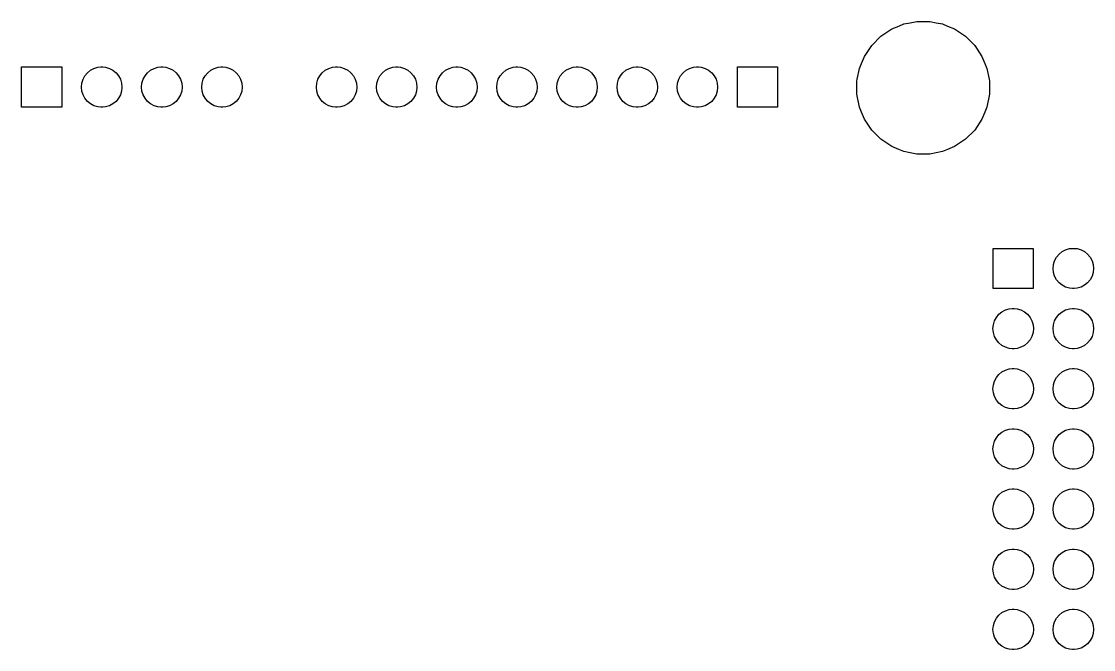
# Model space of a CAD drawing. Extents: x 91.8 to 190.2, y -113.8 to -60.
# Drawn here: x 143 to 188.28, y -86.5 to -59.98 of the extents above; entities that cross this region are included whole.
import ezdxf

# ---------------------------------------------------------------- set-up
doc = ezdxf.new("R2010")
doc.units = 0
doc.header["$MEASUREMENT"] = 0
doc.layers.add('BLACK', color=7, linetype='CONTINUOUS')

msp = doc.modelspace()

# ---------------------------------------------------------------- linework, layer by layer
at = {"layer": 'BLACK', "linetype": 'CONTINUOUS'}
for p, q in [((179.764, -60.2987), (180.062, -60.175)), ((180.062, -60.175), (180.273, -60.0876)), ((180.273, -60.0876), (180.544, -60.0338)), ((180.544, -60.0338), (180.814, -59.98)), ((180.814, -59.98), (181.366, -59.98)), ((181.366, -59.98), (181.636, -60.0338)), ((181.636, -60.0338), (181.907, -60.0876)), ((181.907, -60.0876), (182.118, -60.175)), ((182.118, -60.175), (182.416, -60.2987)), ((178.915, -60.9951), (179.305, -60.6051)), ((179.305, -60.6051), (179.764, -60.2987)), ((182.416, -60.2987), (182.875, -60.6051)), ((182.875, -60.6051), (183.265, -60.9951)), ((178.609, -61.4537), (178.915, -60.9951)), ((183.265, -60.9951), (183.571, -61.4537)), ((178.485, -61.7522), (178.609, -61.4537)), ((183.571, -61.4537), (183.695, -61.7522)), ((143, -63.6), (143, -61.9)), ((143, -61.9), (144.7, -61.9)), ((144.7, -61.9), (144.7, -63.6)), ((145.915, -62.0398), (146.063, -61.9609)), ((146.063, -61.9609), (146.223, -61.9123)), ((146.223, -61.9123), (146.348, -61.9)), ((146.348, -61.9), (146.432, -61.9)), ((146.432, -61.9), (146.557, -61.9123)), ((146.557, -61.9123), (146.717, -61.9609)), ((146.717, -61.9609), (146.865, -62.0398)), ((148.455, -62.0398), (148.603, -61.9609)), ((148.603, -61.9609), (148.763, -61.9123)), ((148.763, -61.9123), (148.888, -61.9)), ((148.888, -61.9), (148.972, -61.9)), ((148.972, -61.9), (149.097, -61.9123)), ((149.097, -61.9123), (149.257, -61.9609)), ((149.257, -61.9609), (149.405, -62.0398)), ((150.995, -62.0398), (151.143, -61.9609)), ((151.143, -61.9609), (151.303, -61.9123)), ((151.303, -61.9123), (151.428, -61.9)), ((151.428, -61.9), (151.512, -61.9)), ((151.512, -61.9), (151.637, -61.9123)), ((151.637, -61.9123), (151.797, -61.9609)), ((151.797, -61.9609), (151.945, -62.0398)), ((155.835, -62.0398), (155.983, -61.9609)), ((155.983, -61.9609), (156.143, -61.9123)), ((156.143, -61.9123), (156.268, -61.9)), ((156.268, -61.9), (156.352, -61.9)), ((156.352, -61.9), (156.477, -61.9123)), ((156.477, -61.9123), (156.637, -61.9609)), ((156.637, -61.9609), (156.785, -62.0398)), ((158.375, -62.0398), (158.523, -61.9609)), ((158.523, -61.9609), (158.683, -61.9123)), ((158.683, -61.9123), (158.808, -61.9)), ((158.808, -61.9), (158.892, -61.9)), ((158.892, -61.9), (159.017, -61.9123)), ((159.017, -61.9123), (159.177, -61.9609)), ((159.177, -61.9609), (159.325, -62.0398)), ((160.915, -62.0398), (161.063, -61.9609)), ((161.063, -61.9609), (161.223, -61.9123)), ((161.223, -61.9123), (161.348, -61.9)), ((161.348, -61.9), (161.432, -61.9)), ((161.432, -61.9), (161.557, -61.9123)), ((161.557, -61.9123), (161.717, -61.9609)), ((161.717, -61.9609), (161.865, -62.0398)), ((163.455, -62.0398), (163.603, -61.9609)), ((163.603, -61.9609), (163.763, -61.9123)), ((163.763, -61.9123), (163.888, -61.9)), ((163.888, -61.9), (163.972, -61.9)), ((163.972, -61.9), (164.097, -61.9123)), ((164.097, -61.9123), (164.257, -61.9609)), ((164.257, -61.9609), (164.405, -62.0398)), ((165.995, -62.0398), (166.143, -61.9609)), ((166.143, -61.9609), (166.303, -61.9123)), ((166.303, -61.9123), (166.428, -61.9)), ((166.428, -61.9), (166.512, -61.9)), ((166.512, -61.9), (166.637, -61.9123)), ((166.637, -61.9123), (166.797, -61.9609)), ((166.797, -61.9609), (166.945, -62.0398)), ((168.535, -62.0398), (168.683, -61.9609)), ((168.683, -61.9609), (168.843, -61.9123)), ((168.843, -61.9123), (168.968, -61.9)), ((168.968, -61.9), (169.052, -61.9)), ((169.052, -61.9), (169.177, -61.9123)), ((169.177, -61.9123), (169.337, -61.9609)), ((169.337, -61.9609), (169.485, -62.0398)), ((171.075, -62.0398), (171.223, -61.9609)), ((171.223, -61.9609), (171.383, -61.9123)), ((171.383, -61.9123), (171.508, -61.9)), ((171.508, -61.9), (171.592, -61.9)), ((171.592, -61.9), (171.717, -61.9123)), ((171.717, -61.9123), (171.877, -61.9609)), ((171.877, -61.9609), (172.025, -62.0398)), ((173.24, -63.6), (173.24, -61.9)), ((173.24, -61.9), (174.94, -61.9)), ((174.94, -61.9), (174.94, -63.6)), ((178.306, -62.4231), (178.398, -61.9633)), ((178.398, -61.9633), (178.399, -61.9609)), ((178.399, -61.9609), (178.485, -61.7522)), ((183.695, -61.7522), (183.781, -61.9609)), ((183.781, -61.9609), (183.782, -61.9633)), ((183.782, -61.9633), (183.874, -62.4231)), ((145.552, -62.5834), (145.601, -62.4231)), ((145.601, -62.4231), (145.68, -62.2755)), ((145.68, -62.2755), (145.786, -62.1461)), ((145.786, -62.1461), (145.915, -62.0398)), ((146.865, -62.0398), (146.994, -62.1461)), ((146.994, -62.1461), (147.1, -62.2755)), ((147.1, -62.2755), (147.179, -62.4231)), ((147.179, -62.4231), (147.228, -62.5834)), ((148.092, -62.5834), (148.141, -62.4231)), ((148.141, -62.4231), (148.22, -62.2755)), ((148.22, -62.2755), (148.326, -62.1461)), ((148.326, -62.1461), (148.455, -62.0398)), ((149.405, -62.0398), (149.534, -62.1461)), ((149.534, -62.1461), (149.64, -62.2755)), ((149.64, -62.2755), (149.719, -62.4231)), ((149.719, -62.4231), (149.768, -62.5834)), ((150.632, -62.5834), (150.681, -62.4231)), ((150.681, -62.4231), (150.76, -62.2755)), ((150.76, -62.2755), (150.866, -62.1461)), ((150.866, -62.1461), (150.995, -62.0398)), ((151.945, -62.0398), (152.074, -62.1461)), ((152.074, -62.1461), (152.18, -62.2755)), ((152.18, -62.2755), (152.259, -62.4231)), ((152.259, -62.4231), (152.308, -62.5834)), ((155.472, -62.5834), (155.521, -62.4231)), ((155.521, -62.4231), (155.6, -62.2755)), ((155.6, -62.2755), (155.706, -62.1461)), ((155.706, -62.1461), (155.835, -62.0398)), ((156.785, -62.0398), (156.914, -62.1461)), ((156.914, -62.1461), (157.02, -62.2755)), ((157.02, -62.2755), (157.099, -62.4231)), ((157.099, -62.4231), (157.148, -62.5834)), ((158.012, -62.5834), (158.061, -62.4231)), ((158.061, -62.4231), (158.14, -62.2755)), ((158.14, -62.2755), (158.246, -62.1461)), ((158.246, -62.1461), (158.375, -62.0398)), ((159.325, -62.0398), (159.454, -62.1461)), ((159.454, -62.1461), (159.56, -62.2755)), ((159.56, -62.2755), (159.639, -62.4231)), ((159.639, -62.4231), (159.688, -62.5834)), ((160.552, -62.5834), (160.601, -62.4231)), ((160.601, -62.4231), (160.68, -62.2755)), ((160.68, -62.2755), (160.786, -62.1461)), ((160.786, -62.1461), (160.915, -62.0398)), ((161.865, -62.0398), (161.994, -62.1461)), ((161.994, -62.1461), (162.1, -62.2755)), ((162.1, -62.2755), (162.179, -62.4231)), ((162.179, -62.4231), (162.228, -62.5834)), ((163.092, -62.5834), (163.141, -62.4231)), ((163.141, -62.4231), (163.22, -62.2755)), ((163.22, -62.2755), (163.326, -62.1461)), ((163.326, -62.1461), (163.455, -62.0398)), ((164.405, -62.0398), (164.534, -62.1461)), ((164.534, -62.1461), (164.64, -62.2755)), ((164.64, -62.2755), (164.719, -62.4231)), ((164.719, -62.4231), (164.768, -62.5834)), ((165.632, -62.5834), (165.681, -62.4231)), ((165.681, -62.4231), (165.76, -62.2755)), ((165.76, -62.2755), (165.866, -62.1461)), ((165.866, -62.1461), (165.995, -62.0398)), ((166.945, -62.0398), (167.074, -62.1461)), ((167.074, -62.1461), (167.18, -62.2755)), ((167.18, -62.2755), (167.259, -62.4231)), ((167.259, -62.4231), (167.308, -62.5834)), ((168.172, -62.5834), (168.221, -62.4231)), ((168.221, -62.4231), (168.3, -62.2755)), ((168.3, -62.2755), (168.406, -62.1461)), ((168.406, -62.1461), (168.535, -62.0398)), ((169.485, -62.0398), (169.614, -62.1461)), ((169.614, -62.1461), (169.72, -62.2755)), ((169.72, -62.2755), (169.799, -62.4231)), ((169.799, -62.4231), (169.848, -62.5834)), ((170.712, -62.5834), (170.761, -62.4231)), ((170.761, -62.4231), (170.84, -62.2755)), ((170.84, -62.2755), (170.946, -62.1461)), ((170.946, -62.1461), (171.075, -62.0398)), ((172.025, -62.0398), (172.154, -62.1461)), ((172.154, -62.1461), (172.26, -62.2755)), ((172.26, -62.2755), (172.339, -62.4231)), ((172.339, -62.4231), (172.388, -62.5834)), ((178.29, -62.5042), (178.306, -62.4231)), ((183.874, -62.4231), (183.89, -62.5042)), ((145.536, -62.75), (145.552, -62.5834)), ((145.552, -62.9166), (145.536, -62.75)), ((145.601, -63.0769), (145.552, -62.9166)), ((147.228, -62.9166), (147.179, -63.0769)), ((147.228, -62.5834), (147.244, -62.75)), ((147.244, -62.75), (147.228, -62.9166)), ((148.076, -62.75), (148.092, -62.5834)), ((148.092, -62.9166), (148.076, -62.75)), ((148.141, -63.0769), (148.092, -62.9166)), ((149.768, -62.9166), (149.719, -63.0769)), ((149.768, -62.5834), (149.784, -62.75)), ((149.784, -62.75), (149.768, -62.9166)), ((150.616, -62.75), (150.632, -62.5834)), ((150.632, -62.9166), (150.616, -62.75)), ((150.681, -63.0769), (150.632, -62.9166)), ((152.308, -62.9166), (152.259, -63.0769)), ((152.308, -62.5834), (152.324, -62.75)), ((152.324, -62.75), (152.308, -62.9166)), ((155.456, -62.75), (155.472, -62.5834)), ((155.472, -62.9166), (155.456, -62.75)), ((155.521, -63.0769), (155.472, -62.9166)), ((157.148, -62.9166), (157.099, -63.0769)), ((157.148, -62.5834), (157.164, -62.75)), ((157.164, -62.75), (157.148, -62.9166)), ((157.996, -62.75), (158.012, -62.5834)), ((158.012, -62.9166), (157.996, -62.75)), ((158.061, -63.0769), (158.012, -62.9166)), ((159.688, -62.9166), (159.639, -63.0769)), ((159.688, -62.5834), (159.704, -62.75)), ((159.704, -62.75), (159.688, -62.9166)), ((160.536, -62.75), (160.552, -62.5834)), ((160.552, -62.9166), (160.536, -62.75)), ((160.601, -63.0769), (160.552, -62.9166)), ((162.228, -62.9166), (162.179, -63.0769)), ((162.228, -62.5834), (162.244, -62.75)), ((162.244, -62.75), (162.228, -62.9166)), ((163.076, -62.75), (163.092, -62.5834)), ((163.092, -62.9166), (163.076, -62.75)), ((163.141, -63.0769), (163.092, -62.9166)), ((164.768, -62.9166), (164.719, -63.0769)), ((164.768, -62.5834), (164.784, -62.75)), ((164.784, -62.75), (164.768, -62.9166)), ((165.616, -62.75), (165.632, -62.5834)), ((165.632, -62.9166), (165.616, -62.75)), ((165.681, -63.0769), (165.632, -62.9166)), ((167.308, -62.9166), (167.259, -63.0769)), ((167.308, -62.5834), (167.324, -62.75)), ((167.324, -62.75), (167.308, -62.9166)), ((168.156, -62.75), (168.172, -62.5834)), ((168.172, -62.9166), (168.156, -62.75)), ((168.221, -63.0769), (168.172, -62.9166)), ((169.848, -62.9166), (169.799, -63.0769)), ((169.848, -62.5834), (169.864, -62.75)), ((169.864, -62.75), (169.848, -62.9166)), ((170.696, -62.75), (170.712, -62.5834)), ((170.712, -62.9166), (170.696, -62.75)), ((170.761, -63.0769), (170.712, -62.9166)), ((172.388, -62.9166), (172.339, -63.0769)), ((172.388, -62.5834), (172.404, -62.75)), ((172.404, -62.75), (172.388, -62.9166)), ((178.29, -63.0558), (178.29, -62.5042)), ((183.89, -62.5042), (183.89, -63.0558)), ((145.68, -63.2245), (145.601, -63.0769)), ((145.786, -63.3539), (145.68, -63.2245)), ((145.915, -63.4602), (145.786, -63.3539)), ((146.994, -63.3539), (146.865, -63.4602)), ((147.1, -63.2245), (146.994, -63.3539)), ((147.179, -63.0769), (147.1, -63.2245)), ((148.22, -63.2245), (148.141, -63.0769)), ((148.326, -63.3539), (148.22, -63.2245)), ((148.455, -63.4602), (148.326, -63.3539)), ((149.534, -63.3539), (149.405, -63.4602)), ((149.64, -63.2245), (149.534, -63.3539)), ((149.719, -63.0769), (149.64, -63.2245)), ((150.76, -63.2245), (150.681, -63.0769)), ((150.866, -63.3539), (150.76, -63.2245)), ((150.995, -63.4602), (150.866, -63.3539)), ((152.074, -63.3539), (151.945, -63.4602)), ((152.18, -63.2245), (152.074, -63.3539)), ((152.259, -63.0769), (152.18, -63.2245)), ((155.6, -63.2245), (155.521, -63.0769)), ((155.706, -63.3539), (155.6, -63.2245)), ((155.835, -63.4602), (155.706, -63.3539)), ((156.914, -63.3539), (156.785, -63.4602)), ((157.02, -63.2245), (156.914, -63.3539)), ((157.099, -63.0769), (157.02, -63.2245)), ((158.14, -63.2245), (158.061, -63.0769)), ((158.246, -63.3539), (158.14, -63.2245)), ((158.375, -63.4602), (158.246, -63.3539)), ((159.454, -63.3539), (159.325, -63.4602)), ((159.56, -63.2245), (159.454, -63.3539)), ((159.639, -63.0769), (159.56, -63.2245)), ((160.68, -63.2245), (160.601, -63.0769)), ((160.786, -63.3539), (160.68, -63.2245)), ((160.915, -63.4602), (160.786, -63.3539)), ((161.994, -63.3539), (161.865, -63.4602)), ((162.1, -63.2245), (161.994, -63.3539)), ((162.179, -63.0769), (162.1, -63.2245)), ((163.22, -63.2245), (163.141, -63.0769)), ((163.326, -63.3539), (163.22, -63.2245)), ((163.455, -63.4602), (163.326, -63.3539)), ((164.534, -63.3539), (164.405, -63.4602)), ((164.64, -63.2245), (164.534, -63.3539)), ((164.719, -63.0769), (164.64, -63.2245)), ((165.76, -63.2245), (165.681, -63.0769)), ((165.866, -63.3539), (165.76, -63.2245)), ((165.995, -63.4602), (165.866, -63.3539)), ((167.074, -63.3539), (166.945, -63.4602)), ((167.18, -63.2245), (167.074, -63.3539)), ((167.259, -63.0769), (167.18, -63.2245)), ((168.3, -63.2245), (168.221, -63.0769)), ((168.406, -63.3539), (168.3, -63.2245)), ((168.535, -63.4602), (168.406, -63.3539)), ((169.614, -63.3539), (169.485, -63.4602)), ((169.72, -63.2245), (169.614, -63.3539)), ((169.799, -63.0769), (169.72, -63.2245)), ((170.84, -63.2245), (170.761, -63.0769)), ((170.946, -63.3539), (170.84, -63.2245)), ((171.075, -63.4602), (170.946, -63.3539)), ((172.154, -63.3539), (172.025, -63.4602)), ((172.26, -63.2245), (172.154, -63.3539)), ((172.339, -63.0769), (172.26, -63.2245)), ((178.398, -63.5967), (178.29, -63.0558)), ((183.89, -63.0558), (183.782, -63.5967)), ((144.7, -63.6), (143, -63.6)), ((146.063, -63.5391), (145.915, -63.4602)), ((146.223, -63.5877), (146.063, -63.5391)), ((146.348, -63.6), (146.223, -63.5877)), ((146.432, -63.6), (146.348, -63.6)), ((146.557, -63.5877), (146.432, -63.6)), ((146.717, -63.5391), (146.557, -63.5877)), ((146.865, -63.4602), (146.717, -63.5391)), ((148.603, -63.5391), (148.455, -63.4602)), ((148.763, -63.5877), (148.603, -63.5391)), ((148.888, -63.6), (148.763, -63.5877)), ((148.972, -63.6), (148.888, -63.6)), ((149.097, -63.5877), (148.972, -63.6)), ((149.257, -63.5391), (149.097, -63.5877)), ((149.405, -63.4602), (149.257, -63.5391)), ((151.143, -63.5391), (150.995, -63.4602)), ((151.303, -63.5877), (151.143, -63.5391)), ((151.428, -63.6), (151.303, -63.5877)), ((151.512, -63.6), (151.428, -63.6)), ((151.637, -63.5877), (151.512, -63.6)), ((151.797, -63.5391), (151.637, -63.5877)), ((151.945, -63.4602), (151.797, -63.5391)), ((155.983, -63.5391), (155.835, -63.4602)), ((156.143, -63.5877), (155.983, -63.5391)), ((156.268, -63.6), (156.143, -63.5877)), ((156.352, -63.6), (156.268, -63.6)), ((156.477, -63.5877), (156.352, -63.6)), ((156.637, -63.5391), (156.477, -63.5877)), ((156.785, -63.4602), (156.637, -63.5391)), ((158.523, -63.5391), (158.375, -63.4602)), ((158.683, -63.5877), (158.523, -63.5391)), ((158.808, -63.6), (158.683, -63.5877)), ((158.892, -63.6), (158.808, -63.6)), ((159.017, -63.5877), (158.892, -63.6)), ((159.177, -63.5391), (159.017, -63.5877)), ((159.325, -63.4602), (159.177, -63.5391)), ((161.063, -63.5391), (160.915, -63.4602)), ((161.223, -63.5877), (161.063, -63.5391)), ((161.348, -63.6), (161.223, -63.5877)), ((161.432, -63.6), (161.348, -63.6)), ((161.557, -63.5877), (161.432, -63.6)), ((161.717, -63.5391), (161.557, -63.5877)), ((161.865, -63.4602), (161.717, -63.5391)), ((163.603, -63.5391), (163.455, -63.4602)), ((163.763, -63.5877), (163.603, -63.5391)), ((163.888, -63.6), (163.763, -63.5877)), ((163.972, -63.6), (163.888, -63.6)), ((164.097, -63.5877), (163.972, -63.6)), ((164.257, -63.5391), (164.097, -63.5877)), ((164.405, -63.4602), (164.257, -63.5391)), ((166.143, -63.5391), (165.995, -63.4602)), ((166.303, -63.5877), (166.143, -63.5391)), ((166.428, -63.6), (166.303, -63.5877)), ((166.512, -63.6), (166.428, -63.6)), ((166.637, -63.5877), (166.512, -63.6)), ((166.797, -63.5391), (166.637, -63.5877)), ((166.945, -63.4602), (166.797, -63.5391)), ((168.683, -63.5391), (168.535, -63.4602)), ((168.843, -63.5877), (168.683, -63.5391)), ((168.968, -63.6), (168.843, -63.5877)), ((169.052, -63.6), (168.968, -63.6)), ((169.177, -63.5877), (169.052, -63.6)), ((169.337, -63.5391), (169.177, -63.5877)), ((169.485, -63.4602), (169.337, -63.5391)), ((171.223, -63.5391), (171.075, -63.4602)), ((171.383, -63.5877), (171.223, -63.5391)), ((171.508, -63.6), (171.383, -63.5877)), ((171.592, -63.6), (171.508, -63.6)), ((171.717, -63.5877), (171.592, -63.6)), ((171.877, -63.5391), (171.717, -63.5877)), ((172.025, -63.4602), (171.877, -63.5391)), ((174.94, -63.6), (173.24, -63.6)), ((178.485, -63.8078), (178.398, -63.5967)), ((178.609, -64.1063), (178.485, -63.8078)), ((183.695, -63.8078), (183.571, -64.1063)), ((183.782, -63.5967), (183.695, -63.8078)), ((178.915, -64.5649), (178.609, -64.1063)), ((183.571, -64.1063), (183.265, -64.5649)), ((179.305, -64.9549), (178.915, -64.5649)), ((183.265, -64.5649), (182.875, -64.9549)), ((179.764, -65.2613), (179.305, -64.9549)), ((182.875, -64.9549), (182.416, -65.2613)), ((180.062, -65.385), (179.764, -65.2613)), ((180.273, -65.4724), (180.062, -65.385)), ((180.544, -65.5262), (180.273, -65.4724)), ((180.814, -65.58), (180.544, -65.5262)), ((181.366, -65.58), (180.814, -65.58)), ((181.636, -65.5262), (181.366, -65.58)), ((181.907, -65.4724), (181.636, -65.5262)), ((182.118, -65.385), (181.907, -65.4724)), ((182.416, -65.2613), (182.118, -65.385)), ((184.04, -71.26), (184.04, -69.56)), ((184.04, -69.56), (185.74, -69.56)), ((185.74, -69.56), (185.74, -71.26)), ((186.826, -69.8061), (186.955, -69.6998)), ((186.955, -69.6998), (187.103, -69.6209)), ((187.103, -69.6209), (187.263, -69.5723)), ((187.263, -69.5723), (187.388, -69.56)), ((187.388, -69.56), (187.472, -69.56)), ((187.472, -69.56), (187.597, -69.5723)), ((187.597, -69.5723), (187.757, -69.6209)), ((187.757, -69.6209), (187.905, -69.6998)), ((187.905, -69.6998), (188.034, -69.8061)), ((186.592, -70.2434), (186.641, -70.0831)), ((186.641, -70.0831), (186.72, -69.9355)), ((186.72, -69.9355), (186.826, -69.8061)), ((188.034, -69.8061), (188.14, -69.9355)), ((188.14, -69.9355), (188.219, -70.0831)), ((188.219, -70.0831), (188.268, -70.2434)), ((186.576, -70.41), (186.592, -70.2434)), ((186.592, -70.5766), (186.576, -70.41)), ((186.641, -70.7369), (186.592, -70.5766)), ((188.268, -70.5766), (188.219, -70.7369)), ((188.268, -70.2434), (188.284, -70.41)), ((188.284, -70.41), (188.268, -70.5766)), ((186.72, -70.8845), (186.641, -70.7369)), ((186.826, -71.0139), (186.72, -70.8845)), ((186.955, -71.1202), (186.826, -71.0139)), ((188.034, -71.0139), (187.905, -71.1202)), ((188.14, -70.8845), (188.034, -71.0139)), ((188.219, -70.7369), (188.14, -70.8845)), ((185.74, -71.26), (184.04, -71.26)), ((187.103, -71.1991), (186.955, -71.1202)), ((187.263, -71.2477), (187.103, -71.1991)), ((187.388, -71.26), (187.263, -71.2477)), ((187.472, -71.26), (187.388, -71.26)), ((187.597, -71.2477), (187.472, -71.26)), ((187.757, -71.1991), (187.597, -71.2477)), ((187.905, -71.1202), (187.757, -71.1991)), ((184.18, -72.4755), (184.286, -72.3461)), ((184.286, -72.3461), (184.415, -72.2398)), ((184.415, -72.2398), (184.563, -72.1609)), ((184.563, -72.1609), (184.723, -72.1123)), ((184.723, -72.1123), (184.848, -72.1)), ((184.848, -72.1), (184.932, -72.1)), ((184.932, -72.1), (185.057, -72.1123)), ((185.057, -72.1123), (185.217, -72.1609)), ((185.217, -72.1609), (185.365, -72.2398)), ((185.365, -72.2398), (185.494, -72.3461)), ((185.494, -72.3461), (185.6, -72.4755)), ((186.72, -72.4755), (186.826, -72.3461)), ((186.826, -72.3461), (186.955, -72.2398)), ((186.955, -72.2398), (187.103, -72.1609)), ((187.103, -72.1609), (187.263, -72.1123)), ((187.263, -72.1123), (187.388, -72.1)), ((187.388, -72.1), (187.472, -72.1)), ((187.472, -72.1), (187.597, -72.1123)), ((187.597, -72.1123), (187.757, -72.1609)), ((187.757, -72.1609), (187.905, -72.2398)), ((187.905, -72.2398), (188.034, -72.3461)), ((188.034, -72.3461), (188.14, -72.4755)), ((184.036, -72.95), (184.052, -72.7834)), ((184.052, -72.7834), (184.101, -72.6231)), ((184.101, -72.6231), (184.18, -72.4755)), ((185.6, -72.4755), (185.679, -72.6231)), ((185.679, -72.6231), (185.728, -72.7834)), ((185.728, -72.7834), (185.744, -72.95)), ((186.576, -72.95), (186.592, -72.7834)), ((186.592, -72.7834), (186.641, -72.6231)), ((186.641, -72.6231), (186.72, -72.4755)), ((188.14, -72.4755), (188.219, -72.6231)), ((188.219, -72.6231), (188.268, -72.7834)), ((188.268, -72.7834), (188.284, -72.95)), ((184.052, -73.1166), (184.036, -72.95)), ((184.101, -73.2769), (184.052, -73.1166)), ((184.18, -73.4245), (184.101, -73.2769)), ((185.679, -73.2769), (185.6, -73.4245)), ((185.728, -73.1166), (185.679, -73.2769)), ((185.744, -72.95), (185.728, -73.1166)), ((186.592, -73.1166), (186.576, -72.95)), ((186.641, -73.2769), (186.592, -73.1166)), ((186.72, -73.4245), (186.641, -73.2769)), ((188.219, -73.2769), (188.14, -73.4245)), ((188.268, -73.1166), (188.219, -73.2769)), ((188.284, -72.95), (188.268, -73.1166)), ((184.286, -73.5539), (184.18, -73.4245)), ((184.415, -73.6602), (184.286, -73.5539)), ((184.563, -73.7391), (184.415, -73.6602)), ((184.723, -73.7877), (184.563, -73.7391)), ((184.848, -73.8), (184.723, -73.7877)), ((184.932, -73.8), (184.848, -73.8)), ((185.057, -73.7877), (184.932, -73.8)), ((185.217, -73.7391), (185.057, -73.7877)), ((185.365, -73.6602), (185.217, -73.7391)), ((185.494, -73.5539), (185.365, -73.6602)), ((185.6, -73.4245), (185.494, -73.5539)), ((186.826, -73.5539), (186.72, -73.4245)), ((186.955, -73.6602), (186.826, -73.5539)), ((187.103, -73.7391), (186.955, -73.6602)), ((187.263, -73.7877), (187.103, -73.7391)), ((187.388, -73.8), (187.263, -73.7877)), ((187.472, -73.8), (187.388, -73.8)), ((187.597, -73.7877), (187.472, -73.8)), ((187.757, -73.7391), (187.597, -73.7877)), ((187.905, -73.6602), (187.757, -73.7391)), ((188.034, -73.5539), (187.905, -73.6602)), ((188.14, -73.4245), (188.034, -73.5539)), ((184.415, -74.7798), (184.563, -74.7009)), ((184.563, -74.7009), (184.723, -74.6523)), ((184.723, -74.6523), (184.848, -74.64)), ((184.848, -74.64), (184.932, -74.64)), ((184.932, -74.64), (185.057, -74.6523)), ((185.057, -74.6523), (185.217, -74.7009)), ((185.217, -74.7009), (185.365, -74.7798)), ((186.955, -74.7798), (187.103, -74.7009)), ((187.103, -74.7009), (187.263, -74.6523)), ((187.263, -74.6523), (187.388, -74.64)), ((187.388, -74.64), (187.472, -74.64)), ((187.472, -74.64), (187.597, -74.6523)), ((187.597, -74.6523), (187.757, -74.7009)), ((187.757, -74.7009), (187.905, -74.7798)), ((184.052, -75.3234), (184.101, -75.1631)), ((184.101, -75.1631), (184.18, -75.0155)), ((184.18, -75.0155), (184.286, -74.8861)), ((184.286, -74.8861), (184.415, -74.7798)), ((185.365, -74.7798), (185.494, -74.8861)), ((185.494, -74.8861), (185.6, -75.0155)), ((185.6, -75.0155), (185.679, -75.1631)), ((185.679, -75.1631), (185.728, -75.3234)), ((186.592, -75.3234), (186.641, -75.1631)), ((186.641, -75.1631), (186.72, -75.0155)), ((186.72, -75.0155), (186.826, -74.8861)), ((186.826, -74.8861), (186.955, -74.7798)), ((187.905, -74.7798), (188.034, -74.8861)), ((188.034, -74.8861), (188.14, -75.0155)), ((188.14, -75.0155), (188.219, -75.1631)), ((188.219, -75.1631), (188.268, -75.3234)), ((184.036, -75.49), (184.052, -75.3234)), ((184.052, -75.6566), (184.036, -75.49)), ((185.728, -75.3234), (185.744, -75.49)), ((185.744, -75.49), (185.728, -75.6566)), ((186.576, -75.49), (186.592, -75.3234)), ((186.592, -75.6566), (186.576, -75.49)), ((188.268, -75.3234), (188.284, -75.49)), ((188.284, -75.49), (188.268, -75.6566)), ((184.101, -75.8169), (184.052, -75.6566)), ((184.18, -75.9645), (184.101, -75.8169)), ((184.286, -76.0939), (184.18, -75.9645)), ((185.6, -75.9645), (185.494, -76.0939)), ((185.679, -75.8169), (185.6, -75.9645)), ((185.728, -75.6566), (185.679, -75.8169)), ((186.641, -75.8169), (186.592, -75.6566)), ((186.72, -75.9645), (186.641, -75.8169)), ((186.826, -76.0939), (186.72, -75.9645)), ((188.14, -75.9645), (188.034, -76.0939)), ((188.219, -75.8169), (188.14, -75.9645)), ((188.268, -75.6566), (188.219, -75.8169)), ((184.415, -76.2002), (184.286, -76.0939)), ((184.563, -76.2791), (184.415, -76.2002)), ((184.723, -76.3277), (184.563, -76.2791)), ((184.848, -76.34), (184.723, -76.3277)), ((184.932, -76.34), (184.848, -76.34)), ((185.057, -76.3277), (184.932, -76.34)), ((185.217, -76.2791), (185.057, -76.3277)), ((185.365, -76.2002), (185.217, -76.2791)), ((185.494, -76.0939), (185.365, -76.2002)), ((186.955, -76.2002), (186.826, -76.0939)), ((187.103, -76.2791), (186.955, -76.2002)), ((187.263, -76.3277), (187.103, -76.2791)), ((187.388, -76.34), (187.263, -76.3277)), ((187.472, -76.34), (187.388, -76.34)), ((187.597, -76.3277), (187.472, -76.34)), ((187.757, -76.2791), (187.597, -76.3277)), ((187.905, -76.2002), (187.757, -76.2791)), ((188.034, -76.0939), (187.905, -76.2002)), ((184.18, -77.5555), (184.286, -77.4261)), ((184.286, -77.4261), (184.415, -77.3198)), ((184.415, -77.3198), (184.563, -77.2409)), ((184.563, -77.2409), (184.723, -77.1923)), ((184.723, -77.1923), (184.848, -77.18)), ((184.848, -77.18), (184.932, -77.18)), ((184.932, -77.18), (185.057, -77.1923)), ((185.057, -77.1923), (185.217, -77.2409)), ((185.217, -77.2409), (185.365, -77.3198)), ((185.365, -77.3198), (185.494, -77.4261)), ((185.494, -77.4261), (185.6, -77.5555)), ((186.72, -77.5555), (186.826, -77.4261)), ((186.826, -77.4261), (186.955, -77.3198)), ((186.955, -77.3198), (187.103, -77.2409)), ((187.103, -77.2409), (187.263, -77.1923)), ((187.263, -77.1923), (187.388, -77.18)), ((187.388, -77.18), (187.472, -77.18)), ((187.472, -77.18), (187.597, -77.1923)), ((187.597, -77.1923), (187.757, -77.2409)), ((187.757, -77.2409), (187.905, -77.3198)), ((187.905, -77.3198), (188.034, -77.4261)), ((188.034, -77.4261), (188.14, -77.5555)), ((184.036, -78.03), (184.052, -77.8634)), ((184.052, -77.8634), (184.101, -77.7031)), ((184.101, -77.7031), (184.18, -77.5555)), ((185.6, -77.5555), (185.679, -77.7031)), ((185.679, -77.7031), (185.728, -77.8634)), ((185.728, -77.8634), (185.744, -78.03)), ((186.576, -78.03), (186.592, -77.8634)), ((186.592, -77.8634), (186.641, -77.7031)), ((186.641, -77.7031), (186.72, -77.5555)), ((188.14, -77.5555), (188.219, -77.7031)), ((188.219, -77.7031), (188.268, -77.8634)), ((188.268, -77.8634), (188.284, -78.03)), ((184.052, -78.1966), (184.036, -78.03)), ((184.101, -78.3569), (184.052, -78.1966)), ((185.728, -78.1966), (185.679, -78.3569)), ((185.744, -78.03), (185.728, -78.1966)), ((186.592, -78.1966), (186.576, -78.03)), ((186.641, -78.3569), (186.592, -78.1966)), ((188.268, -78.1966), (188.219, -78.3569)), ((188.284, -78.03), (188.268, -78.1966)), ((184.18, -78.5045), (184.101, -78.3569)), ((184.286, -78.6339), (184.18, -78.5045)), ((184.415, -78.7402), (184.286, -78.6339)), ((184.563, -78.8191), (184.415, -78.7402)), ((185.365, -78.7402), (185.217, -78.8191)), ((185.494, -78.6339), (185.365, -78.7402)), ((185.6, -78.5045), (185.494, -78.6339)), ((185.679, -78.3569), (185.6, -78.5045)), ((186.72, -78.5045), (186.641, -78.3569)), ((186.826, -78.6339), (186.72, -78.5045)), ((186.955, -78.7402), (186.826, -78.6339)), ((187.103, -78.8191), (186.955, -78.7402)), ((187.905, -78.7402), (187.757, -78.8191)), ((188.034, -78.6339), (187.905, -78.7402)), ((188.14, -78.5045), (188.034, -78.6339)), ((188.219, -78.3569), (188.14, -78.5045)), ((184.723, -78.8677), (184.563, -78.8191)), ((184.848, -78.88), (184.723, -78.8677)), ((184.932, -78.88), (184.848, -78.88)), ((185.057, -78.8677), (184.932, -78.88)), ((185.217, -78.8191), (185.057, -78.8677)), ((187.263, -78.8677), (187.103, -78.8191)), ((187.388, -78.88), (187.263, -78.8677)), ((187.472, -78.88), (187.388, -78.88)), ((187.597, -78.8677), (187.472, -78.88)), ((187.757, -78.8191), (187.597, -78.8677)), ((184.101, -80.2431), (184.18, -80.0955)), ((184.18, -80.0955), (184.286, -79.9661)), ((184.286, -79.9661), (184.415, -79.8598)), ((184.415, -79.8598), (184.563, -79.7809)), ((184.563, -79.7809), (184.723, -79.7323)), ((184.723, -79.7323), (184.848, -79.72)), ((184.848, -79.72), (184.932, -79.72)), ((184.932, -79.72), (185.057, -79.7323)), ((185.057, -79.7323), (185.217, -79.7809)), ((185.217, -79.7809), (185.365, -79.8598)), ((185.365, -79.8598), (185.494, -79.9661)), ((185.494, -79.9661), (185.6, -80.0955)), ((185.6, -80.0955), (185.679, -80.2431)), ((186.641, -80.2431), (186.72, -80.0955)), ((186.72, -80.0955), (186.826, -79.9661)), ((186.826, -79.9661), (186.955, -79.8598)), ((186.955, -79.8598), (187.103, -79.7809)), ((187.103, -79.7809), (187.263, -79.7323)), ((187.263, -79.7323), (187.388, -79.72)), ((187.388, -79.72), (187.472, -79.72)), ((187.472, -79.72), (187.597, -79.7323)), ((187.597, -79.7323), (187.757, -79.7809)), ((187.757, -79.7809), (187.905, -79.8598)), ((187.905, -79.8598), (188.034, -79.9661)), ((188.034, -79.9661), (188.14, -80.0955)), ((188.14, -80.0955), (188.219, -80.2431)), ((184.036, -80.57), (184.052, -80.4034)), ((184.052, -80.7366), (184.036, -80.57)), ((184.052, -80.4034), (184.101, -80.2431)), ((185.679, -80.2431), (185.728, -80.4034)), ((185.728, -80.4034), (185.744, -80.57)), ((185.744, -80.57), (185.728, -80.7366)), ((186.576, -80.57), (186.592, -80.4034)), ((186.592, -80.7366), (186.576, -80.57)), ((186.592, -80.4034), (186.641, -80.2431)), ((188.219, -80.2431), (188.268, -80.4034)), ((188.268, -80.4034), (188.284, -80.57)), ((188.284, -80.57), (188.268, -80.7366)), ((184.101, -80.8969), (184.052, -80.7366)), ((184.18, -81.0445), (184.101, -80.8969)), ((184.286, -81.1739), (184.18, -81.0445)), ((185.6, -81.0445), (185.494, -81.1739)), ((185.679, -80.8969), (185.6, -81.0445)), ((185.728, -80.7366), (185.679, -80.8969)), ((186.641, -80.8969), (186.592, -80.7366)), ((186.72, -81.0445), (186.641, -80.8969)), ((186.826, -81.1739), (186.72, -81.0445)), ((188.14, -81.0445), (188.034, -81.1739)), ((188.219, -80.8969), (188.14, -81.0445)), ((188.268, -80.7366), (188.219, -80.8969)), ((184.415, -81.2802), (184.286, -81.1739)), ((184.563, -81.3591), (184.415, -81.2802)), ((184.723, -81.4077), (184.563, -81.3591)), ((184.848, -81.42), (184.723, -81.4077)), ((184.932, -81.42), (184.848, -81.42)), ((185.057, -81.4077), (184.932, -81.42)), ((185.217, -81.3591), (185.057, -81.4077)), ((185.365, -81.2802), (185.217, -81.3591)), ((185.494, -81.1739), (185.365, -81.2802)), ((186.955, -81.2802), (186.826, -81.1739)), ((187.103, -81.3591), (186.955, -81.2802)), ((187.263, -81.4077), (187.103, -81.3591)), ((187.388, -81.42), (187.263, -81.4077)), ((187.472, -81.42), (187.388, -81.42)), ((187.597, -81.4077), (187.472, -81.42)), ((187.757, -81.3591), (187.597, -81.4077)), ((187.905, -81.2802), (187.757, -81.3591)), ((188.034, -81.1739), (187.905, -81.2802)), ((184.286, -82.5061), (184.415, -82.3998)), ((184.415, -82.3998), (184.563, -82.3209)), ((184.563, -82.3209), (184.723, -82.2723)), ((184.723, -82.2723), (184.848, -82.26)), ((184.848, -82.26), (184.932, -82.26)), ((184.932, -82.26), (185.057, -82.2723)), ((185.057, -82.2723), (185.217, -82.3209)), ((185.217, -82.3209), (185.365, -82.3998)), ((185.365, -82.3998), (185.494, -82.5061)), ((186.826, -82.5061), (186.955, -82.3998)), ((186.955, -82.3998), (187.103, -82.3209)), ((187.103, -82.3209), (187.263, -82.2723)), ((187.263, -82.2723), (187.388, -82.26)), ((187.388, -82.26), (187.472, -82.26)), ((187.472, -82.26), (187.597, -82.2723)), ((187.597, -82.2723), (187.757, -82.3209)), ((187.757, -82.3209), (187.905, -82.3998)), ((187.905, -82.3998), (188.034, -82.5061)), ((184.052, -82.9434), (184.101, -82.7831)), ((184.101, -82.7831), (184.18, -82.6355)), ((184.18, -82.6355), (184.286, -82.5061)), ((185.494, -82.5061), (185.6, -82.6355)), ((185.6, -82.6355), (185.679, -82.7831)), ((185.679, -82.7831), (185.728, -82.9434)), ((186.592, -82.9434), (186.641, -82.7831)), ((186.641, -82.7831), (186.72, -82.6355)), ((186.72, -82.6355), (186.826, -82.5061)), ((188.034, -82.5061), (188.14, -82.6355)), ((188.14, -82.6355), (188.219, -82.7831)), ((188.219, -82.7831), (188.268, -82.9434)), ((184.036, -83.11), (184.052, -82.9434)), ((184.052, -83.2766), (184.036, -83.11)), ((184.101, -83.4369), (184.052, -83.2766)), ((185.728, -83.2766), (185.679, -83.4369)), ((185.728, -82.9434), (185.744, -83.11)), ((185.744, -83.11), (185.728, -83.2766)), ((186.576, -83.11), (186.592, -82.9434)), ((186.592, -83.2766), (186.576, -83.11)), ((186.641, -83.4369), (186.592, -83.2766)), ((188.268, -83.2766), (188.219, -83.4369)), ((188.268, -82.9434), (188.284, -83.11)), ((188.284, -83.11), (188.268, -83.2766)), ((184.18, -83.5845), (184.101, -83.4369)), ((184.286, -83.7139), (184.18, -83.5845)), ((184.415, -83.8202), (184.286, -83.7139)), ((185.494, -83.7139), (185.365, -83.8202)), ((185.6, -83.5845), (185.494, -83.7139)), ((185.679, -83.4369), (185.6, -83.5845)), ((186.72, -83.5845), (186.641, -83.4369)), ((186.826, -83.7139), (186.72, -83.5845)), ((186.955, -83.8202), (186.826, -83.7139)), ((188.034, -83.7139), (187.905, -83.8202)), ((188.14, -83.5845), (188.034, -83.7139)), ((188.219, -83.4369), (188.14, -83.5845)), ((184.563, -83.8991), (184.415, -83.8202)), ((184.723, -83.9477), (184.563, -83.8991)), ((184.848, -83.96), (184.723, -83.9477)), ((184.932, -83.96), (184.848, -83.96)), ((185.057, -83.9477), (184.932, -83.96)), ((185.217, -83.8991), (185.057, -83.9477)), ((185.365, -83.8202), (185.217, -83.8991)), ((187.103, -83.8991), (186.955, -83.8202)), ((187.263, -83.9477), (187.103, -83.8991)), ((187.388, -83.96), (187.263, -83.9477)), ((187.472, -83.96), (187.388, -83.96)), ((187.597, -83.9477), (187.472, -83.96)), ((187.757, -83.8991), (187.597, -83.9477)), ((187.905, -83.8202), (187.757, -83.8991)), ((184.18, -85.1755), (184.286, -85.0461)), ((184.286, -85.0461), (184.415, -84.9398)), ((184.415, -84.9398), (184.563, -84.8609)), ((184.563, -84.8609), (184.723, -84.8123)), ((184.723, -84.8123), (184.848, -84.8)), ((184.848, -84.8), (184.932, -84.8)), ((184.932, -84.8), (185.057, -84.8123)), ((185.057, -84.8123), (185.217, -84.8609)), ((185.217, -84.8609), (185.365, -84.9398)), ((185.365, -84.9398), (185.494, -85.0461)), ((185.494, -85.0461), (185.6, -85.1755)), ((186.72, -85.1755), (186.826, -85.0461)), ((186.826, -85.0461), (186.955, -84.9398)), ((186.955, -84.9398), (187.103, -84.8609)), ((187.103, -84.8609), (187.263, -84.8123)), ((187.263, -84.8123), (187.388, -84.8)), ((187.388, -84.8), (187.472, -84.8)), ((187.472, -84.8), (187.597, -84.8123)), ((187.597, -84.8123), (187.757, -84.8609)), ((187.757, -84.8609), (187.905, -84.9398)), ((187.905, -84.9398), (188.034, -85.0461)), ((188.034, -85.0461), (188.14, -85.1755)), ((184.036, -85.65), (184.052, -85.4834)), ((184.052, -85.4834), (184.101, -85.3231)), ((184.101, -85.3231), (184.18, -85.1755)), ((185.6, -85.1755), (185.679, -85.3231)), ((185.679, -85.3231), (185.728, -85.4834)), ((185.728, -85.4834), (185.744, -85.65)), ((186.576, -85.65), (186.592, -85.4834)), ((186.592, -85.4834), (186.641, -85.3231)), ((186.641, -85.3231), (186.72, -85.1755)), ((188.14, -85.1755), (188.219, -85.3231)), ((188.219, -85.3231), (188.268, -85.4834)), ((188.268, -85.4834), (188.284, -85.65)), ((184.052, -85.8166), (184.036, -85.65)), ((184.101, -85.9769), (184.052, -85.8166)), ((184.18, -86.1245), (184.101, -85.9769)), ((185.679, -85.9769), (185.6, -86.1245)), ((185.728, -85.8166), (185.679, -85.9769)), ((185.744, -85.65), (185.728, -85.8166)), ((186.592, -85.8166), (186.576, -85.65)), ((186.641, -85.9769), (186.592, -85.8166)), ((186.72, -86.1245), (186.641, -85.9769)), ((188.219, -85.9769), (188.14, -86.1245)), ((188.268, -85.8166), (188.219, -85.9769)), ((188.284, -85.65), (188.268, -85.8166)), ((184.286, -86.2539), (184.18, -86.1245)), ((184.415, -86.3602), (184.286, -86.2539)), ((184.563, -86.4391), (184.415, -86.3602)), ((184.723, -86.4877), (184.563, -86.4391)), ((184.848, -86.5), (184.723, -86.4877)), ((185.057, -86.4877), (184.932, -86.5)), ((185.217, -86.4391), (185.057, -86.4877)), ((185.365, -86.3602), (185.217, -86.4391)), ((185.494, -86.2539), (185.365, -86.3602)), ((185.6, -86.1245), (185.494, -86.2539)), ((186.826, -86.2539), (186.72, -86.1245)), ((186.955, -86.3602), (186.826, -86.2539)), ((187.103, -86.4391), (186.955, -86.3602)), ((187.263, -86.4877), (187.103, -86.4391)), ((187.388, -86.5), (187.263, -86.4877)), ((187.597, -86.4877), (187.472, -86.5)), ((187.757, -86.4391), (187.597, -86.4877)), ((187.905, -86.3602), (187.757, -86.4391)), ((188.034, -86.2539), (187.905, -86.3602)), ((188.14, -86.1245), (188.034, -86.2539)), ((184.932, -86.5), (184.848, -86.5)), ((187.472, -86.5), (187.388, -86.5))]:
    msp.add_line(p, q, dxfattribs=at)

doc.saveas('drawing.dxf')
